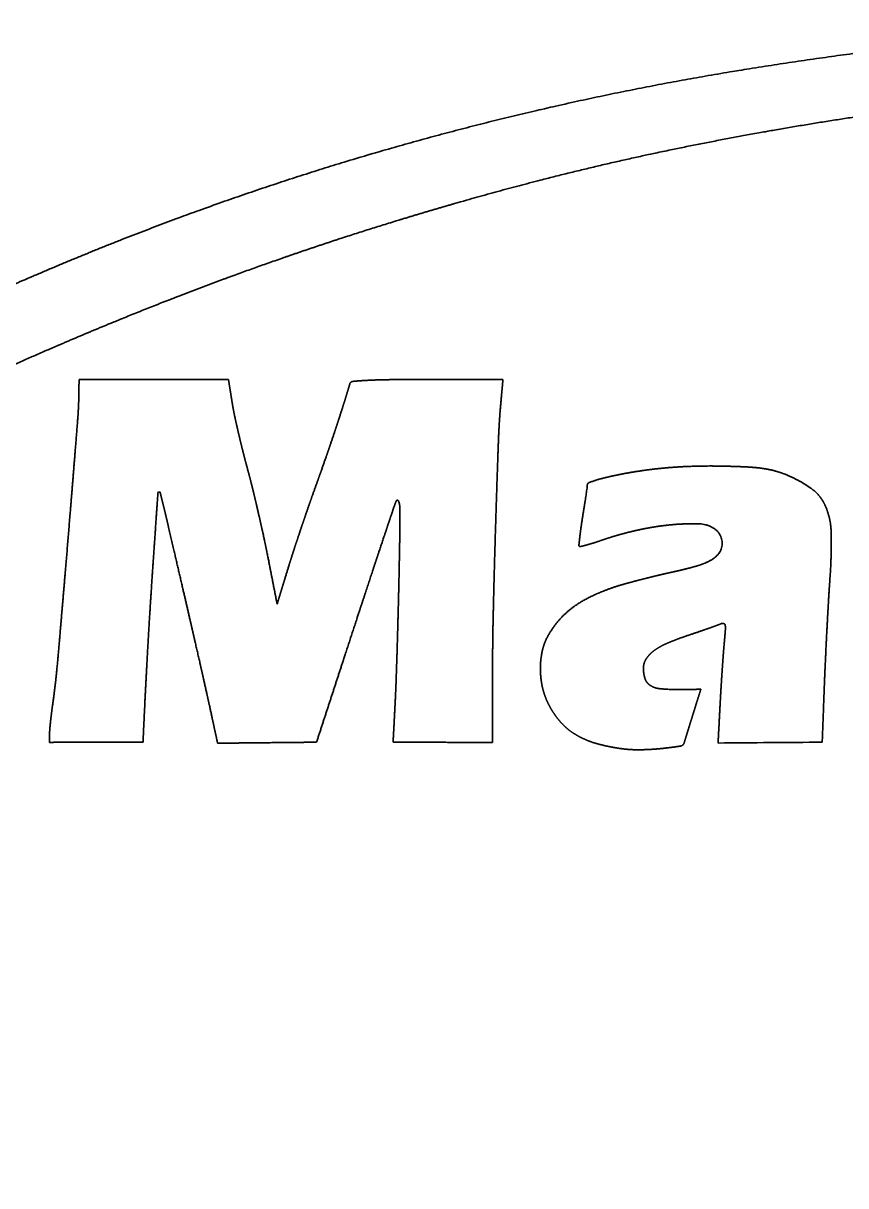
# Model space of a CAD drawing. Extents: x 5997 to 10491, y -672 to 3388.
# Drawn here: x 8628.41 to 8649.63, y 1440.84 to 1470.83 of the extents above; entities that cross this region are included whole.
import ezdxf

# ---------------------------------------------------------------- set-up
doc = ezdxf.new("R2010")
doc.units = 0
doc.header["$LTSCALE"] = 5
doc.layers.add('1', color=7, linetype='CONTINUOUS', true_color=0xffffff)

msp = doc.modelspace()

# ---------------------------------------------------------------- linework, layer by layer
at = {"layer": '1', "color": 7, "linetype": 'Continuous', "lineweight": 35}
for points, weights, degree, knots in [([(8598.434, 1444.694), (8597.026, 1443.953), (8595.584, 1443.278), (8594.112, 1442.672), (8592.614, 1442.135), (8591.356, 1441.684), (8590.066, 1441.334), (8588.751, 1441.087), (8587.422, 1440.944), (8586.218, 1440.814), (8585.005, 1440.794), (8583.795, 1440.882), (8582.599, 1441.078), (8581.383, 1441.278), (8580.187, 1441.581), (8579.022, 1441.985), (8577.896, 1442.486), (8576.993, 1442.889), (8576.121, 1443.355), (8575.284, 1443.882), (8574.487, 1444.467), (8573.632, 1445.094), (8572.815, 1445.771), (8572.037, 1446.493), (8570.508, 1448.088), (8569.758, 1448.959), (8569.055, 1449.869), (8567.692, 1451.838), (8567.026, 1452.891), (8566.405, 1453.971), (8565.718, 1455.291), (8565.607, 1455.506), (8565.496, 1455.721), (8565.314, 1456.081), (8565.243, 1456.225), (8565.173, 1456.37), (8565.057, 1456.621), (8565.009, 1456.725), (8564.962, 1456.831), (8564.916, 1456.936), (8564.909, 1456.952), (8564.912, 1456.97), (8564.928, 1456.981), (8564.945, 1456.981), (8564.952, 1456.981), (8564.959, 1456.979), (8564.964, 1456.974), (8564.968, 1456.969), (8564.983, 1456.945), (8564.999, 1456.922), (8565.014, 1456.899), (8565.046, 1456.846), (8565.063, 1456.818), (8565.08, 1456.788), (8565.115, 1456.725), (8565.134, 1456.69), (8565.152, 1456.656), (8565.343, 1456.281), (8565.525, 1455.945), (8565.717, 1455.615), (8566.182, 1454.862), (8566.452, 1454.437), (8566.728, 1454.015), (8567.3, 1453.162), (8567.596, 1452.731), (8567.898, 1452.305), (8568.468, 1451.519), (8568.738, 1451.161), (8569.016, 1450.808), (8569.498, 1450.22), (8569.7, 1449.982), (8569.908, 1449.749), (8570.388, 1449.232), (8570.659, 1448.947), (8570.932, 1448.664), (8571.478, 1448.112), (8571.751, 1447.842), (8572.026, 1447.574), (8572.503, 1447.121), (8572.706, 1446.938), (8572.915, 1446.76), (8573.672, 1446.151), (8574.232, 1445.735), (8574.807, 1445.339), (8575.953, 1444.614), (8576.526, 1444.288), (8577.112, 1443.987), (8578.288, 1443.449), (8578.877, 1443.213), (8579.476, 1443.004), (8580.684, 1442.647), (8581.293, 1442.498), (8581.907, 1442.38), (8582.781, 1442.256), (8583.036, 1442.228), (8583.291, 1442.209), (8583.881, 1442.183), (8584.215, 1442.173), (8584.549, 1442.169), (8585.22, 1442.169), (8585.556, 1442.174), (8585.892, 1442.185), (8586.491, 1442.212), (8586.753, 1442.232), (8587.015, 1442.26), (8587.755, 1442.363), (8588.232, 1442.444), (8588.707, 1442.54), (8589.661, 1442.763), (8590.14, 1442.89), (8590.615, 1443.031), (8591.595, 1443.353), (8592.1, 1443.533), (8592.6, 1443.727), (8593.652, 1444.167), (8594.207, 1444.411), (8594.756, 1444.665), (8595.832, 1445.186), (8596.359, 1445.451), (8596.882, 1445.723), (8597.952, 1446.299), (8598.499, 1446.602), (8599.043, 1446.911), (8600.191, 1447.583), (8600.796, 1447.945), (8601.397, 1448.314), (8602.701, 1449.132), (8603.405, 1449.58), (8604.106, 1450.032), (8604.957, 1450.589), (8605.111, 1450.69), (8605.265, 1450.79), (8605.643, 1451.038), (8605.867, 1451.184), (8606.091, 1451.331), (8606.564, 1451.64), (8606.811, 1451.802), (8607.059, 1451.964), (8607.544, 1452.281), (8607.781, 1452.436), (8608.018, 1452.591), (8608.487, 1452.898), (8608.719, 1453.05), (8608.95, 1453.202), (8609.415, 1453.506), (8609.648, 1453.658), (8609.881, 1453.81), (8610.317, 1454.096), (8610.521, 1454.229), (8610.725, 1454.362), (8611.054, 1454.578), (8611.18, 1454.66), (8611.305, 1454.742), (8612.049, 1455.228), (8612.671, 1455.628), (8613.296, 1456.022), (8614.629, 1456.846), (8615.335, 1457.278), (8616.044, 1457.706), (8617.454, 1458.544), (8618.154, 1458.955), (8618.857, 1459.362), (8620.159, 1460.106), (8620.76, 1460.441), (8621.364, 1460.77), (8623.913, 1462.129), (8625.889, 1463.099), (8627.896, 1464.002), (8631.9, 1465.644), (8633.897, 1466.378), (8635.92, 1467.037), (8640.034, 1468.21), (8642.123, 1468.724), (8644.23, 1469.161), (8648.592, 1469.9), (8650.844, 1470.21), (8653.105, 1470.45), (8655.74, 1470.647), (8656.108, 1470.669), (8656.477, 1470.687), (8657.455, 1470.721), (8658.065, 1470.74), (8658.674, 1470.757), (8659.891, 1470.788), (8660.498, 1470.801), (8661.106, 1470.813), (8662.043, 1470.828), (8662.374, 1470.827), (8662.704, 1470.822), (8663.136, 1470.807), (8663.239, 1470.804), (8663.341, 1470.801), (8663.592, 1470.793), (8663.74, 1470.788), (8663.889, 1470.783), (8664.202, 1470.773), (8664.366, 1470.768), (8664.53, 1470.763), (8664.851, 1470.753), (8665.007, 1470.748), (8665.164, 1470.743), (8665.32, 1470.738)], [0.500015092018, 0.499396635987, 0.499190483977, 0.499396635987, 0.500015092018, 0.498263956254, 0.497680244333, 0.498263956254, 0.500015092018, 0.497744019302, 0.496986995063, 0.497744019302, 0.500015092018, 0.497961459143, 0.497276914851, 0.497961459143, 0.500015092018, 0.498584335582, 0.498107416769, 0.498584335582, 0.500015092018, 0.499077042123, 0.498764358825, 0.499077042123, 0.49922588698, 0.498962818635, 0.49922588698, 0.499528207669, 0.499365912885, 0.499528207669, 0.500011449634, 0.500010235506, 0.500011449634, 0.499977057121, 0.499964378822, 0.499977057121, 0.500001294978, 0.499996695964, 0.500001294978, 0.500015092018, 0.386712753292, 0.34894530705, 0.386712753292, 0.500015092018, 0.47045901326, 0.460606987007, 0.47045901326, 0.500015092018, 0.499986243204, 0.499976626932, 0.499986243204, 0.499926100691, 0.499896436915, 0.499926100691, 0.499977924217, 0.49996553495, 0.499977924217, 0.499797422663, 0.499724866211, 0.499797422663, 0.499972294638, 0.499958028844, 0.499972294638, 0.499972313137, 0.49995805351, 0.499972313137, 0.499908341706, 0.499872758269, 0.499908341706, 0.499894542529, 0.499854359365, 0.499894542529, 0.499984203194, 0.499973906919, 0.499984203194, 0.499985131368, 0.499975144485, 0.499985131368, 0.499802975035, 0.499732269374, 0.499802975035, 0.499610592236, 0.499475758976, 0.499610592236, 0.499444135613, 0.499253816811, 0.499444135613, 0.499394527897, 0.49918767319, 0.499394527897, 0.499343264405, 0.499119321867, 0.499343264405, 0.49971828652, 0.499619351354, 0.49971828652, 0.499952880869, 0.499932143819, 0.499952880869, 0.499952657618, 0.499931846151, 0.499952657618, 0.499751573329, 0.499663733766, 0.499751573329, 0.499744902186, 0.499654838909, 0.499744902186, 0.499780790234, 0.499702689639, 0.499780790234, 0.49981930117, 0.499754037554, 0.49981930117, 0.499920520795, 0.499888997054, 0.499920520795, 0.49995864075, 0.499939823661, 0.49995864075, 0.49997534645, 0.499962097927, 0.49997534645, 0.499984953077, 0.499974906763, 0.499984953077, 0.500003990457, 0.500000289937, 0.500003990457, 0.500015091753, 0.500015091665, 0.500015091753, 0.500015091986, 0.500015091975, 0.500015091986, 0.500015091986, 0.500015091975, 0.500015091986, 0.500015091977, 0.500015091964, 0.500015091977, 0.50001509189, 0.500015091847, 0.50001509189, 0.50001509189, 0.500015091847, 0.50001509189, 0.500015091905, 0.500015091868, 0.500015091905, 0.500015090218, 0.500015089618, 0.500015090218, 0.499995946501, 0.499989564662, 0.499995946501, 0.500005389901, 0.500002155862, 0.500005389901, 0.500005212903, 0.500001919864, 0.500005212903, 0.499988615256, 0.499979789669, 0.499988615256, 0.499699222064, 0.499593932079, 0.499699222064, 0.499627374955, 0.499498135934, 0.499627374955, 0.499637351183, 0.499511437572, 0.499637351183, 0.499743669724, 0.499653195626, 0.499743669724, 0.499965185453, 0.499948549931, 0.499965185453, 0.500012166166, 0.500011190882, 0.500012166166, 0.500012492753, 0.500011626331, 0.500012492753, 0.499939775553, 0.499914670065, 0.499939775553, 0.500015062249, 0.500015052326, 0.500015062249, 0.500015088573, 0.500015087425, 0.500015088573, 0.500015088573, 0.500015087425, 0.500015088573, 0.500015087505, 0.500015086001, 0.500015087505, 0.500015092018], 4, [0, 0, 0, 0, 0, 0.052615, 0.052615, 0.052615, 0.052615, 0.096648, 0.096648, 0.096648, 0.096648, 0.136399, 0.136399, 0.136399, 0.136399, 0.176651, 0.176651, 0.176651, 0.176651, 0.20885, 0.20885, 0.20885, 0.20885, 0.243326, 0.243326, 0.243326, 0.280631, 0.280631, 0.280631, 0.321024, 0.321024, 0.321024, 0.328876, 0.328876, 0.328876, 0.334094, 0.334094, 0.334094, 0.337829, 0.337829, 0.337829, 0.337829, 0.338263, 0.338263, 0.338263, 0.338263, 0.338425, 0.338425, 0.338425, 0.338425, 0.339082, 0.339082, 0.339082, 0.339877, 0.339877, 0.339877, 0.340797, 0.340797, 0.340797, 0.349798, 0.349798, 0.349798, 0.361674, 0.361674, 0.361674, 0.373998, 0.373998, 0.373998, 0.384566, 0.384566, 0.384566, 0.391924, 0.391924, 0.391924, 0.40119, 0.40119, 0.40119, 0.410228, 0.410228, 0.410228, 0.416679, 0.416679, 0.416679, 0.433096, 0.433096, 0.433096, 0.448579, 0.448579, 0.448579, 0.463469, 0.463469, 0.463469, 0.478143, 0.478143, 0.478143, 0.484146, 0.484146, 0.484146, 0.491976, 0.491976, 0.491976, 0.49985, 0.49985, 0.49985, 0.506014, 0.506014, 0.506014, 0.517338, 0.517338, 0.517338, 0.528929, 0.528929, 0.528929, 0.541458, 0.541458, 0.541458, 0.555608, 0.555608, 0.555608, 0.569392, 0.569392, 0.569392, 0.584007, 0.584007, 0.584007, 0.600484, 0.600484, 0.600484, 0.619974, 0.619974, 0.619974, 0.624268, 0.624268, 0.624268, 0.630528, 0.630528, 0.630528, 0.637452, 0.637452, 0.637452, 0.644067, 0.644067, 0.644067, 0.650541, 0.650541, 0.650541, 0.657041, 0.657041, 0.657041, 0.662731, 0.662731, 0.662731, 0.666237, 0.666237, 0.666237, 0.683504, 0.683504, 0.683504, 0.70285, 0.70285, 0.70285, 0.721822, 0.721822, 0.721822, 0.737896, 0.737896, 0.737896, 0.789283, 0.789283, 0.789283, 0.838907, 0.838907, 0.838907, 0.889061, 0.889061, 0.889061, 0.942026, 0.942026, 0.942026, 0.950622, 0.950622, 0.950622, 0.964834, 0.964834, 0.964834, 0.978983, 0.978983, 0.978983, 0.98668, 0.98668, 0.98668, 0.989063, 0.989063, 0.989063, 0.992526, 0.992526, 0.992526, 0.996351, 0.996351, 0.996351, 1, 1, 1, 1, 1]), ([(8665.32, 1470.738), (8665.698, 1470.726), (8666.077, 1470.712), (8666.454, 1470.694), (8667.279, 1470.65), (8667.726, 1470.625), (8668.172, 1470.597), (8669.051, 1470.538), (8669.484, 1470.507), (8669.917, 1470.475), (8670.68, 1470.414), (8671.011, 1470.384), (8671.341, 1470.351), (8672.57, 1470.216), (8673.47, 1470.113), (8674.369, 1470.005), (8675.97, 1469.805), (8676.672, 1469.711), (8677.372, 1469.609), (8678.759, 1469.392), (8679.446, 1469.278), (8680.131, 1469.157), (8681.663, 1468.868), (8682.51, 1468.704), (8683.356, 1468.535), (8684.635, 1468.272), (8685.07, 1468.18), (8685.503, 1468.085), (8686.411, 1467.881), (8686.886, 1467.771), (8687.36, 1467.66), (8688.279, 1467.439), (8688.725, 1467.331), (8689.17, 1467.223), (8689.623, 1467.111), (8689.633, 1467.105), (8689.635, 1467.094), (8689.634, 1467.077), (8689.629, 1467.067), (8689.619, 1467.063), (8689.585, 1467.061), (8689.56, 1467.062), (8689.535, 1467.064), (8689.51, 1467.068), (8689.387, 1467.087), (8689.265, 1467.107), (8689.142, 1467.126), (8688.875, 1467.17), (8688.732, 1467.193), (8688.588, 1467.217), (8688.281, 1467.27), (8688.117, 1467.299), (8687.953, 1467.328), (8686.328, 1467.618), (8684.863, 1467.859), (8683.395, 1468.08), (8680.464, 1468.481), (8679.002, 1468.659), (8677.537, 1468.818), (8674.642, 1469.09), (8673.213, 1469.204), (8671.783, 1469.297), (8668.989, 1469.438), (8667.625, 1469.484), (8666.261, 1469.508), (8663.274, 1469.509), (8661.651, 1469.477), (8660.029, 1469.411), (8656.816, 1469.214), (8655.226, 1469.082), (8653.638, 1468.915), (8650.524, 1468.519), (8648.997, 1468.291), (8647.477, 1468.028), (8644.523, 1467.449), (8643.093, 1467.13), (8641.671, 1466.773), (8639.504, 1466.169), (8638.751, 1465.949), (8638.001, 1465.722), (8636.523, 1465.254), (8635.795, 1465.013), (8635.07, 1464.764), (8633.624, 1464.246), (8632.901, 1463.977), (8632.183, 1463.7), (8630.729, 1463.118), (8629.993, 1462.814), (8629.261, 1462.501), (8628.062, 1461.974), (8627.595, 1461.76), (8627.132, 1461.54), (8626.017, 1460.988), (8625.364, 1460.66), (8624.713, 1460.329), (8623.399, 1459.652), (8622.736, 1459.306), (8622.074, 1458.956), (8620.898, 1458.325), (8620.385, 1458.041), (8619.874, 1457.752), (8619.308, 1457.423), (8619.248, 1457.389), (8619.189, 1457.354), (8619.06, 1457.279), (8618.99, 1457.238), (8618.92, 1457.198), (8618.782, 1457.118), (8618.713, 1457.078), (8618.645, 1457.038), (8618.52, 1456.965), (8618.464, 1456.933), (8618.408, 1456.9), (8618.154, 1456.753), (8617.957, 1456.638), (8617.76, 1456.523), (8617.392, 1456.308), (8617.222, 1456.208), (8617.051, 1456.108), (8616.745, 1455.926), (8616.608, 1455.845), (8616.472, 1455.764), (8616.262, 1455.639), (8616.189, 1455.594), (8616.117, 1455.548), (8615.924, 1455.425), (8615.803, 1455.349), (8615.682, 1455.272), (8615.425, 1455.11), (8615.289, 1455.024), (8615.153, 1454.939), (8614.846, 1454.747), (8614.676, 1454.641), (8614.506, 1454.534), (8614.107, 1454.286), (8613.878, 1454.143), (8613.649, 1454.001), (8613.269, 1453.765), (8613.119, 1453.672), (8612.969, 1453.578), (8612.657, 1453.383), (8612.496, 1453.282), (8612.334, 1453.18), (8612.022, 1452.984), (8611.871, 1452.889), (8611.721, 1452.794), (8611.462, 1452.63), (8611.352, 1452.56), (8611.243, 1452.49), (8609.956, 1451.663), (8608.776, 1450.909), (8607.595, 1450.157), (8605.619, 1448.904), (8604.823, 1448.406), (8604.023, 1447.913), (8602.605, 1447.05), (8601.986, 1446.681), (8601.364, 1446.318), (8600.168, 1445.633), (8599.594, 1445.314), (8599.015, 1445), (8598.434, 1444.694)], [0.500015092018, 0.5, 0.499994969327, 0.5, 0.500009510771, 0.500007650356, 0.500009510771, 0.50000952079, 0.500007663714, 0.50000952079, 0.499988037297, 0.499979019057, 0.499988037297, 0.500008235801, 0.500005950395, 0.500008235801, 0.499985930954, 0.499976210599, 0.499985930954, 0.499984281737, 0.499974011643, 0.499984281737, 0.500006468202, 0.500003593597, 0.500006468202, 0.50000407511, 0.500000402808, 0.50000407511, 0.500008783555, 0.500006680734, 0.500008783555, 0.500014161744, 0.500013851652, 0.500014161744, 0.500015092018, 0.480157624105, 0.500015092018, 0.500015092018, 0.480157624105, 0.500015092018, 0.498742921006, 0.498318864002, 0.498742921006, 0.500015092018, 0.50001453865, 0.500014354194, 0.50001453865, 0.500012105378, 0.500011109831, 0.500012105378, 0.500013743899, 0.500013294526, 0.500013743899, 0.499962328729, 0.499944740966, 0.499962328729, 0.499959918929, 0.499941527899, 0.499959918929, 0.499956971258, 0.499937597672, 0.499956971258, 0.499936914371, 0.499910855155, 0.499936914371, 0.49989553389, 0.499855681181, 0.49989553389, 0.499882864155, 0.4998387882, 0.499882864155, 0.499874091521, 0.499827091355, 0.499874091521, 0.499823021222, 0.499758997624, 0.499823021222, 0.499977387795, 0.499964819721, 0.499977387795, 0.499971942389, 0.49995755918, 0.499971942389, 0.499972424049, 0.499958201393, 0.499972424049, 0.499979956082, 0.499968244103, 0.499979956082, 0.499951083668, 0.499929747552, 0.499951083668, 0.500006776863, 0.500004005145, 0.500006776863, 0.500006455738, 0.500003576979, 0.500006455738, 0.499978857966, 0.499966779948, 0.499978857966, 0.500015090768, 0.500015090351, 0.500015090768, 0.500015091537, 0.500015091377, 0.500015091537, 0.500015091537, 0.500015091377, 0.500015091537, 0.500015090393, 0.500015089852, 0.500015090393, 0.500014740047, 0.500014622723, 0.500014740047, 0.500014259944, 0.500013982586, 0.500014259944, 0.500014254776, 0.500013975696, 0.500014254776, 0.499989979737, 0.499981608976, 0.499989979737, 0.500014329384, 0.500014075172, 0.500014329384, 0.500014715295, 0.500014589721, 0.500014715295, 0.500014872889, 0.500014799847, 0.500014872889, 0.500015053652, 0.500015040864, 0.500015053652, 0.500014746727, 0.50001463163, 0.500014746727, 0.500014876187, 0.500014804243, 0.500014876187, 0.500014871563, 0.500014798079, 0.500014871563, 0.500013727429, 0.500013272565, 0.500013727429, 0.500014010067, 0.500013649417, 0.500014010067, 0.500004368844, 0.500000794452, 0.500004368844, 0.49999274773, 0.499985299633, 0.49999274773, 0.499976488149, 0.499963620193, 0.499976488149, 0.500015092018], 4, [0, 0, 0, 0, 0, 0.012472, 0.012472, 0.012472, 0.027216, 0.027216, 0.027216, 0.041522, 0.041522, 0.041522, 0.052452, 0.052452, 0.052452, 0.082293, 0.082293, 0.082293, 0.105632, 0.105632, 0.105632, 0.12856, 0.12856, 0.12856, 0.156995, 0.156995, 0.156995, 0.171616, 0.171616, 0.171616, 0.187665, 0.187665, 0.187665, 0.202772, 0.202772, 0.202772, 0.203051, 0.203051, 0.203051, 0.20333, 0.20333, 0.20333, 0.204153, 0.204153, 0.204153, 0.204153, 0.208241, 0.208241, 0.208241, 0.213025, 0.213025, 0.213025, 0.218491, 0.218491, 0.218491, 0.267284, 0.267284, 0.267284, 0.315709, 0.315709, 0.315709, 0.362809, 0.362809, 0.362809, 0.407629, 0.407629, 0.407629, 0.460939, 0.460939, 0.460939, 0.513347, 0.513347, 0.513347, 0.564012, 0.564012, 0.564012, 0.612113, 0.612113, 0.612113, 0.637835, 0.637835, 0.637835, 0.662982, 0.662982, 0.662982, 0.688258, 0.688258, 0.688258, 0.714364, 0.714364, 0.714364, 0.73121, 0.73121, 0.73121, 0.755167, 0.755167, 0.755167, 0.779704, 0.779704, 0.779704, 0.798939, 0.798939, 0.798939, 0.801196, 0.801196, 0.801196, 0.803839, 0.803839, 0.803839, 0.806444, 0.806444, 0.806444, 0.808573, 0.808573, 0.808573, 0.816059, 0.816059, 0.816059, 0.822538, 0.822538, 0.822538, 0.827743, 0.827743, 0.827743, 0.830555, 0.830555, 0.830555, 0.835245, 0.835245, 0.835245, 0.840522, 0.840522, 0.840522, 0.847096, 0.847096, 0.847096, 0.855945, 0.855945, 0.855945, 0.861741, 0.861741, 0.861741, 0.868012, 0.868012, 0.868012, 0.873832, 0.873832, 0.873832, 0.87809, 0.87809, 0.87809, 0.924005, 0.924005, 0.924005, 0.954813, 0.954813, 0.954813, 0.978439, 0.978439, 0.978439, 1, 1, 1, 1, 1]), ([(8629.083, 1452.278), (8629.083, 1452.332), (8629.084, 1452.385), (8629.084, 1452.438), (8629.085, 1452.521), (8629.086, 1452.55), (8629.088, 1452.579), (8629.094, 1452.657), (8629.099, 1452.706), (8629.104, 1452.755), (8629.115, 1452.86), (8629.121, 1452.917), (8629.128, 1452.973), (8629.142, 1453.086), (8629.149, 1453.142), (8629.157, 1453.199), (8629.205, 1453.535), (8629.24, 1453.814), (8629.269, 1454.095), (8629.36, 1455.141), (8629.426, 1455.906), (8629.491, 1456.671), (8629.619, 1458.215), (8629.682, 1458.994), (8629.745, 1459.773), (8629.825, 1460.776), (8629.837, 1460.999), (8629.843, 1461.223), (8629.844, 1461.495), (8629.845, 1461.542), (8629.845, 1461.59), (8629.845, 1461.637)], [0.500081319505, 0.500081319505, 0.500081319505, 0.500081319505, 0.499887259167, 0.499822572388, 0.499887259167, 0.500070880144, 0.500067400358, 0.500070880144, 0.500070230607, 0.500066534307, 0.500070230607, 0.500070765593, 0.500067247623, 0.500070765593, 0.499985784556, 0.499953939573, 0.499985784556, 0.500080786906, 0.500080609374, 0.500080786906, 0.500080975828, 0.50008086127, 0.500080975828, 0.499900893272, 0.499840751195, 0.499900893272, 0.500081319505, 0.500081319505, 0.500081319505, 0.500081319505], 4, [0, 0, 0, 0, 0, 0.022731, 0.022731, 0.022731, 0.035178, 0.035178, 0.035178, 0.056106, 0.056106, 0.056106, 0.080223, 0.080223, 0.080223, 0.104538, 0.104538, 0.104538, 0.2246, 0.2246, 0.2246, 0.551619, 0.551619, 0.551619, 0.884414, 0.884414, 0.884414, 0.979727, 0.979727, 0.979727, 1, 1, 1, 1, 1]), ([(8634.958, 1455.843), (8635.028, 1456.075), (8635.099, 1456.307), (8635.17, 1456.539), (8635.274, 1456.882), (8635.309, 1456.992), (8635.344, 1457.102), (8635.426, 1457.353), (8635.472, 1457.494), (8635.519, 1457.635), (8635.616, 1457.923), (8635.666, 1458.07), (8635.717, 1458.217), (8635.813, 1458.495), (8635.859, 1458.625), (8635.906, 1458.756), (8636.017, 1459.064), (8636.081, 1459.242), (8636.144, 1459.421), (8636.266, 1459.771), (8636.325, 1459.942), (8636.383, 1460.113), (8636.494, 1460.447), (8636.547, 1460.608), (8636.599, 1460.77), (8636.698, 1461.082), (8636.745, 1461.231), (8636.791, 1461.381), (8636.835, 1461.532), (8636.842, 1461.555), (8636.858, 1461.574), (8636.88, 1461.585), (8636.904, 1461.587), (8636.997, 1461.596), (8637.091, 1461.604), (8637.185, 1461.61), (8637.422, 1461.622), (8637.565, 1461.628), (8637.707, 1461.631), (8638.094, 1461.635), (8638.338, 1461.637), (8638.582, 1461.637), (8639.315, 1461.637), (8639.805, 1461.637), (8640.294, 1461.637), (8640.784, 1461.637)], [0.500081319505, 0.500081319505, 0.500081319505, 0.500081319505, 0.500069234303, 0.500065205903, 0.500069234303, 0.500078599965, 0.500077693452, 0.500078599965, 0.500078648724, 0.500077758464, 0.500078648724, 0.500075962426, 0.500074176734, 0.500075962426, 0.500077002918, 0.500075564056, 0.500077002918, 0.500075650302, 0.500073760568, 0.500075650302, 0.500074949669, 0.500072826391, 0.500074949669, 0.50007090298, 0.500067430805, 0.50007090298, 0.500081319505, 0.457152479581, 0.442842866273, 0.457152479581, 0.500081319505, 0.500034232473, 0.500018536796, 0.500034232473, 0.500022325348, 0.50000266063, 0.500022325348, 0.500078388425, 0.500077411398, 0.500078388425, 0.500081319505, 0.500081319505, 0.500081319505, 0.500081319505], 4, [0, 0, 0, 0, 0, 0.100872, 0.100872, 0.100872, 0.148796, 0.148796, 0.148796, 0.210544, 0.210544, 0.210544, 0.275131, 0.275131, 0.275131, 0.332617, 0.332617, 0.332617, 0.411325, 0.411325, 0.411325, 0.48653, 0.48653, 0.48653, 0.557228, 0.557228, 0.557228, 0.622351, 0.622351, 0.622351, 0.622351, 0.631505, 0.631505, 0.631505, 0.631505, 0.667279, 0.667279, 0.667279, 0.721484, 0.721484, 0.721484, 0.814081, 0.814081, 0.814081, 1, 1, 1, 1, 1]), ([(8640.784, 1461.637), (8640.771, 1461.495), (8640.758, 1461.352), (8640.745, 1461.209), (8640.709, 1460.819), (8640.691, 1460.571), (8640.677, 1460.323), (8640.647, 1459.512), (8640.628, 1458.949), (8640.61, 1458.387), (8640.575, 1457.249), (8640.559, 1456.674), (8640.545, 1456.099), (8640.523, 1455.115), (8640.517, 1454.706), (8640.514, 1454.296), (8640.513, 1453.484), (8640.513, 1453.081), (8640.513, 1452.678), (8640.513, 1452.275)], [0.500081319505, 0.500081319505, 0.500081319505, 0.500081319505, 0.499986253858, 0.499954565309, 0.499986253858, 0.500080108743, 0.500079705155, 0.500080108743, 0.500079248564, 0.50007855825, 0.500079248564, 0.500066395338, 0.500061420616, 0.500066395338, 0.500081319505, 0.500081319505, 0.500081319505, 0.500081319505], 4, [0, 0, 0, 0, 0, 0.061268, 0.061268, 0.061268, 0.167308, 0.167308, 0.167308, 0.407697, 0.407697, 0.407697, 0.653221, 0.653221, 0.653221, 0.827957, 0.827957, 0.827957, 1, 1, 1, 1, 1]), ([(8633.8, 1461.024), (8633.812, 1460.946), (8633.826, 1460.869), (8633.841, 1460.792), (8633.88, 1460.606), (8633.904, 1460.497), (8633.929, 1460.388), (8633.982, 1460.16), (8634.01, 1460.04), (8634.039, 1459.921), (8634.097, 1459.689), (8634.126, 1459.576), (8634.156, 1459.464), (8634.221, 1459.229), (8634.253, 1459.105), (8634.285, 1458.982), (8634.353, 1458.705), (8634.39, 1458.551), (8634.426, 1458.398), (8634.498, 1458.087), (8634.534, 1457.929), (8634.569, 1457.772), (8634.633, 1457.478), (8634.662, 1457.341), (8634.69, 1457.205), (8634.777, 1456.762), (8634.837, 1456.455), (8634.897, 1456.149), (8634.958, 1455.843)], [0.500081319505, 0.5, 0.499972893498, 0.5, 0.50007102132, 0.500067588592, 0.50007102132, 0.500071193063, 0.500067817582, 0.500071193063, 0.500067314987, 0.500062646815, 0.500067314987, 0.500061212903, 0.500054510702, 0.500061212903, 0.500075663764, 0.500073778518, 0.500075663764, 0.500075724145, 0.500073859025, 0.500075724145, 0.500067901483, 0.500063428809, 0.500067901483, 0.500081319505, 0.500081319505, 0.500081319505, 0.500081319505], 4, [0, 0, 0, 0, 0, 0.058959, 0.058959, 0.058959, 0.143203, 0.143203, 0.143203, 0.23572, 0.23572, 0.23572, 0.323362, 0.323362, 0.323362, 0.419324, 0.419324, 0.419324, 0.538237, 0.538237, 0.538237, 0.659857, 0.659857, 0.659857, 0.764877, 0.764877, 0.764877, 1, 1, 1, 1, 1]), ([(8645.889, 1453.646), (8645.822, 1453.433), (8645.756, 1453.22), (8645.663, 1452.922), (8645.636, 1452.838), (8645.587, 1452.678), (8645.563, 1452.602), (8645.52, 1452.463), (8645.501, 1452.399), (8645.475, 1452.314), (8645.469, 1452.293), (8645.463, 1452.271), (8645.449, 1452.222), (8645.412, 1452.188), (8645.361, 1452.181), (8645.195, 1452.155), (8645.028, 1452.134), (8644.682, 1452.099), (8644.504, 1452.089), (8644.174, 1452.084), (8644.023, 1452.092), (8643.634, 1452.141), (8643.398, 1452.19), (8643.167, 1452.256), (8642.977, 1452.311), (8642.797, 1452.392), (8642.63, 1452.497), (8642.477, 1452.593), (8642.341, 1452.713), (8642.227, 1452.852), (8642.104, 1453.001), (8642.002, 1453.165), (8641.922, 1453.34), (8641.864, 1453.47), (8641.82, 1453.605), (8641.793, 1453.744), (8641.764, 1453.891), (8641.749, 1454.04), (8641.75, 1454.19), (8641.75, 1454.335), (8641.766, 1454.48), (8641.796, 1454.623), (8641.823, 1454.751), (8641.867, 1454.875), (8641.928, 1454.991), (8642.04, 1455.203), (8642.184, 1455.395), (8642.357, 1455.562), (8642.535, 1455.733), (8642.736, 1455.877), (8642.956, 1455.989), (8643.241, 1456.136), (8643.539, 1456.253), (8643.847, 1456.341), (8644.306, 1456.471), (8644.768, 1456.586), (8645.43, 1456.73), (8645.624, 1456.78), (8645.817, 1456.836), (8645.942, 1456.873), (8646.061, 1456.925), (8646.174, 1456.991), (8646.251, 1457.037), (8646.318, 1457.098), (8646.369, 1457.172), (8646.415, 1457.239), (8646.44, 1457.317), (8646.44, 1457.398), (8646.44, 1457.437), (8646.435, 1457.476), (8646.427, 1457.514), (8646.42, 1457.55), (8646.408, 1457.585), (8646.391, 1457.618), (8646.375, 1457.65), (8646.356, 1457.68), (8646.332, 1457.707), (8646.308, 1457.735), (8646.281, 1457.759), (8646.251, 1457.78), (8646.131, 1457.865), (8645.992, 1457.911), (8645.845, 1457.914), (8645.595, 1457.921), (8645.345, 1457.912), (8644.799, 1457.857), (8644.504, 1457.808), (8643.907, 1457.672), (8643.606, 1457.586), (8643.243, 1457.46), (8643.176, 1457.438), (8643.049, 1457.398), (8642.991, 1457.381), (8642.882, 1457.352), (8642.833, 1457.34), (8642.783, 1457.328), (8642.773, 1457.325), (8642.762, 1457.328), (8642.755, 1457.336), (8642.746, 1457.344), (8642.743, 1457.354), (8642.744, 1457.366), (8642.751, 1457.438), (8642.759, 1457.51), (8642.777, 1457.666), (8642.788, 1457.75), (8642.814, 1457.932), (8642.829, 1458.03), (8642.86, 1458.225), (8642.876, 1458.324), (8642.905, 1458.508), (8642.918, 1458.593), (8642.943, 1458.753), (8642.954, 1458.826), (8642.967, 1458.914), (8642.968, 1458.927), (8642.968, 1458.941), (8642.968, 1458.953), (8642.974, 1458.962), (8642.985, 1458.967), (8643.022, 1458.982), (8643.059, 1458.997), (8643.144, 1459.028), (8643.191, 1459.043), (8643.295, 1459.073), (8643.351, 1459.088), (8643.645, 1459.158), (8643.884, 1459.207), (8644.37, 1459.288), (8644.617, 1459.321), (8645.12, 1459.371), (8645.376, 1459.388), (8645.902, 1459.407), (8646.171, 1459.408), (8646.644, 1459.399), (8646.847, 1459.392), (8647.185, 1459.377), (8647.318, 1459.365), (8647.554, 1459.335), (8647.657, 1459.316), (8647.857, 1459.265), (8647.955, 1459.234), (8648.05, 1459.197)], [0.501887191048, 0.501887191048, 0.501887191048, 0.501887004491, 0.501887004491, 0.501886847988, 0.501886847988, 0.501887039427, 0.501887039427, 0.50184462263, 0.50184462263, 0.501887191048, 0.447603017743, 0.447603017743, 0.501887191048, 0.501780732287, 0.501780732287, 0.501586171587, 0.501586171587, 0.501056674294, 0.501056674294, 0.500880669267, 0.500880669267, 0.501887191048, 0.498573989443, 0.498573989443, 0.501887191048, 0.497622453974, 0.497622453974, 0.501887191048, 0.499006549409, 0.499006549409, 0.501887191048, 0.49964599676, 0.49964599676, 0.501887191048, 0.500243282357, 0.500243282357, 0.501887191048, 0.5001655275, 0.5001655275, 0.501887191048, 0.498650663739, 0.498650663739, 0.501887191048, 0.497626157021, 0.497626157021, 0.501887191048, 0.498325309685, 0.498325309685, 0.501887191048, 0.500257066466, 0.500257066466, 0.501887191048, 0.501722074711, 0.501722074711, 0.501674638675, 0.501674638675, 0.501887191048, 0.499333258851, 0.499333258851, 0.501887191048, 0.494090420158, 0.494090420158, 0.501887191048, 0.486656175241, 0.486656175241, 0.501887191048, 0.500057456067, 0.500057456067, 0.501887191048, 0.499314068797, 0.499314068797, 0.501887191048, 0.499147279781, 0.499147279781, 0.501887191048, 0.499355161867, 0.499355161867, 0.501887191048, 0.487695335097, 0.487695335097, 0.501887191048, 0.501212401319, 0.501212401319, 0.501244392351, 0.501244392351, 0.501394465991, 0.501394465991, 0.501853125867, 0.501853125867, 0.501802989307, 0.501802989307, 0.501867489895, 0.501867489895, 0.501887191048, 0.459026114263, 0.459026114263, 0.501887191048, 0.469439786433, 0.469439786433, 0.501887191048, 0.501882639522, 0.501882639522, 0.501851375715, 0.501851375715, 0.501872821352, 0.501872821352, 0.501886478353, 0.501886478353, 0.501885581265, 0.501885581265, 0.501886942045, 0.501886942045, 0.501040834087, 0.501040834087, 0.501887191048, 0.446486140644, 0.446486140644, 0.501887191048, 0.501792997924, 0.501792997924, 0.501681003631, 0.501681003631, 0.501804751178, 0.501804751178, 0.501682994764, 0.501682994764, 0.50170270855, 0.50170270855, 0.501714959581, 0.501714959581, 0.501756879714, 0.501756879714, 0.501862308002, 0.501862308002, 0.501606988977, 0.501606988977, 0.501298225028, 0.501298225028, 0.501229562386, 0.501229562386, 0.501887191048], 3, [0, 0, 0, 0, 0.037072, 0.037072, 0.05167, 0.05167, 0.064857, 0.064857, 0.075928, 0.075928, 0.079599, 0.079599, 0.079599, 0.087122, 0.087122, 0.087122, 0.112008, 0.112008, 0.13846, 0.13846, 0.160734, 0.160734, 0.19621, 0.19621, 0.19621, 0.225091, 0.225091, 0.225091, 0.251312, 0.251312, 0.251312, 0.279111, 0.279111, 0.279111, 0.299518, 0.299518, 0.299518, 0.320927, 0.320927, 0.320927, 0.341709, 0.341709, 0.341709, 0.360314, 0.360314, 0.360314, 0.394024, 0.394024, 0.394024, 0.428489, 0.428489, 0.428489, 0.473033, 0.473033, 0.473033, 0.539264, 0.539264, 0.567156, 0.567156, 0.567156, 0.585148, 0.585148, 0.585148, 0.597444, 0.597444, 0.597444, 0.608172, 0.608172, 0.608172, 0.613302, 0.613302, 0.613302, 0.618128, 0.618128, 0.618128, 0.622803, 0.622803, 0.622803, 0.627516, 0.627516, 0.627516, 0.645979, 0.645979, 0.645979, 0.677369, 0.677369, 0.714906, 0.714906, 0.7541, 0.7541, 0.763024, 0.763024, 0.77069, 0.77069, 0.777089, 0.777089, 0.777089, 0.778328, 0.778328, 0.778328, 0.779547, 0.779547, 0.779547, 0.787314, 0.787314, 0.796401, 0.796401, 0.806994, 0.806994, 0.817654, 0.817654, 0.82695, 0.82695, 0.834932, 0.834932, 0.836391, 0.836391, 0.836391, 0.837505, 0.837505, 0.837505, 0.841314, 0.841314, 0.846043, 0.846043, 0.851558, 0.851558, 0.874791, 0.874791, 0.898411, 0.898411, 0.922807, 0.922807, 0.948357, 0.948357, 0.967732, 0.967732, 0.980419, 0.980419, 0.990306, 0.990306, 1, 1, 1, 1]), ([(8648.05, 1459.197), (8648.293, 1459.103), (8648.522, 1458.979), (8648.735, 1458.828), (8648.898, 1458.713), (8649.025, 1458.557), (8649.104, 1458.373), (8649.199, 1458.156), (8649.249, 1457.925), (8649.253, 1457.688), (8649.261, 1457.291), (8649.25, 1456.895), (8649.208, 1456.314), (8649.196, 1456.129), (8649.171, 1455.704), (8649.158, 1455.465), (8649.132, 1454.975), (8649.12, 1454.725), (8649.098, 1454.252), (8649.088, 1454.029), (8649.06, 1453.298), (8649.041, 1452.79), (8649.022, 1452.282)], [0.501887191048, 0.499370936317, 0.499370936317, 0.501887191048, 0.489566992235, 0.489566992235, 0.501887191048, 0.495504369294, 0.495504369294, 0.501887191048, 0.501546630413, 0.501546630413, 0.501880140266, 0.501880140266, 0.501885610195, 0.501885610195, 0.501885638862, 0.501885638862, 0.501884086244, 0.501884086244, 0.501887191048, 0.501887191048, 0.501887191048], 3, [0, 0, 0, 0, 0.107626, 0.107626, 0.107626, 0.188423, 0.188423, 0.188423, 0.282617, 0.282617, 0.282617, 0.440308, 0.440308, 0.514189, 0.514189, 0.609448, 0.609448, 0.709116, 0.709116, 0.797855, 0.797855, 1, 1, 1, 1]), ([(8633.421, 1452.255), (8633.377, 1452.46), (8633.333, 1452.664), (8633.288, 1452.869), (8633.21, 1453.233), (8633.175, 1453.393), (8633.139, 1453.552), (8633.056, 1453.922), (8633.009, 1454.131), (8632.961, 1454.341), (8632.843, 1454.856), (8632.773, 1455.161), (8632.703, 1455.466), (8632.516, 1456.274), (8632.399, 1456.778), (8632.283, 1457.281), (8632.145, 1457.873), (8632.124, 1457.963), (8632.103, 1458.052), (8632.064, 1458.218), (8632.045, 1458.295), (8632.026, 1458.371), (8631.99, 1458.514), (8631.973, 1458.581), (8631.957, 1458.648), (8631.94, 1458.715), (8631.938, 1458.721), (8631.936, 1458.727), (8631.932, 1458.732), (8631.928, 1458.736), (8631.923, 1458.741), (8631.915, 1458.745), (8631.906, 1458.745), (8631.892, 1458.74), (8631.886, 1458.734), (8631.882, 1458.726), (8631.848, 1458.238), (8631.815, 1457.756), (8631.782, 1457.275), (8631.714, 1456.29), (8631.682, 1455.786), (8631.651, 1455.283), (8631.593, 1454.26), (8631.565, 1453.742), (8631.54, 1453.224), (8631.511, 1452.599), (8631.506, 1452.493), (8631.501, 1452.388), (8631.496, 1452.282)], [0.500081319505, 0.500081319505, 0.500081319505, 0.500081319505, 0.500079003587, 0.500078231614, 0.500079003587, 0.500080850917, 0.500080694721, 0.500080850917, 0.500081141868, 0.500081082655, 0.500081141868, 0.50008130899, 0.500081305486, 0.50008130899, 0.500079934835, 0.500079473279, 0.500079934835, 0.500077783814, 0.500076605251, 0.500077783814, 0.500081175297, 0.500081127227, 0.500081175297, 0.500081319505, 0.491089790857, 0.488092614642, 0.491089790857, 0.500081319505, 0.500081319505, 0.491654756838, 0.500081319505, 0.500081319505, 0.491654756838, 0.500081319505, 0.500081256482, 0.500081235474, 0.500081256482, 0.500077263326, 0.500075911266, 0.500077263326, 0.50007788939, 0.500076746018, 0.50007788939, 0.500081319505, 0.500081319505, 0.500081319505, 0.500081319505], 4, [0, 0, 0, 0, 0, 0.064129, 0.064129, 0.064129, 0.114321, 0.114321, 0.114321, 0.180221, 0.180221, 0.180221, 0.276292, 0.276292, 0.276292, 0.434669, 0.434669, 0.434669, 0.462878, 0.462878, 0.462878, 0.486976, 0.486976, 0.486976, 0.508167, 0.508167, 0.508167, 0.508167, 0.510031, 0.510031, 0.510031, 0.510031, 0.512226, 0.512226, 0.512226, 0.514422, 0.514422, 0.514422, 0.659742, 0.659742, 0.659742, 0.811759, 0.811759, 0.811759, 0.968091, 0.968091, 0.968091, 1, 1, 1, 1, 1]), ([(8637.949, 1452.282), (8637.963, 1452.536), (8637.976, 1452.79), (8637.989, 1453.044), (8638.009, 1453.432), (8638.015, 1453.566), (8638.021, 1453.701), (8638.033, 1454.045), (8638.04, 1454.255), (8638.047, 1454.465), (8638.061, 1454.912), (8638.067, 1455.149), (8638.074, 1455.387), (8638.086, 1455.857), (8638.092, 1456.091), (8638.097, 1456.324), (8638.109, 1456.883), (8638.115, 1457.208), (8638.121, 1457.533), (8638.128, 1457.986), (8638.128, 1458.114), (8638.125, 1458.243), (8638.12, 1458.371), (8638.119, 1458.407), (8638.113, 1458.442), (8638.101, 1458.476), (8638.084, 1458.508), (8638.08, 1458.515), (8638.073, 1458.521), (8638.064, 1458.524), (8638.048, 1458.523), (8638.039, 1458.52), (8638.033, 1458.512), (8638.009, 1458.452), (8637.989, 1458.399), (8637.969, 1458.345), (8637.879, 1458.075), (8637.806, 1457.858), (8637.734, 1457.642), (8637.576, 1457.169), (8637.491, 1456.914), (8637.407, 1456.658), (8637.227, 1456.113), (8637.132, 1455.824), (8637.037, 1455.534), (8636.7, 1454.504), (8636.458, 1453.763), (8636.216, 1453.023), (8635.974, 1452.282)], [0.500081319505, 0.500081319505, 0.500081319505, 0.500081319505, 0.500072573673, 0.500069658396, 0.500072573673, 0.500080632602, 0.500080403634, 0.500080632602, 0.50008062083, 0.500080387938, 0.50008062083, 0.500080544367, 0.500080285988, 0.500080544367, 0.500080641947, 0.500080416095, 0.500080641947, 0.499993194616, 0.499963819653, 0.499993194616, 0.500081319505, 0.493802048338, 0.491708957949, 0.493802048338, 0.500081319505, 0.500081319505, 0.491825721419, 0.500081319505, 0.500081319505, 0.491825721419, 0.500081319505, 0.499979335957, 0.499945341442, 0.499979335957, 0.500081211839, 0.500081175951, 0.500081211839, 0.50008092339, 0.500080791352, 0.50008092339, 0.500081127893, 0.500081064022, 0.500081127893, 0.500081319505, 0.500081319505, 0.500081319505, 0.500081319505], 4, [0, 0, 0, 0, 0, 0.079691, 0.079691, 0.079691, 0.121803, 0.121803, 0.121803, 0.187598, 0.187598, 0.187598, 0.262002, 0.262002, 0.262002, 0.335143, 0.335143, 0.335143, 0.437017, 0.437017, 0.437017, 0.477222, 0.477222, 0.477222, 0.477222, 0.488293, 0.488293, 0.488293, 0.488293, 0.49078, 0.49078, 0.49078, 0.493268, 0.493268, 0.493268, 0.51085, 0.51085, 0.51085, 0.581485, 0.581485, 0.581485, 0.664816, 0.664816, 0.664816, 0.758957, 0.758957, 0.758957, 1, 1, 1, 1, 1]), ([(8646.334, 1452.26), (8646.353, 1452.603), (8646.371, 1452.945), (8646.397, 1453.431), (8646.405, 1453.576), (8646.423, 1453.871), (8646.433, 1454.021), (8646.452, 1454.307), (8646.462, 1454.443), (8646.479, 1454.671), (8646.487, 1454.764), (8646.506, 1454.969), (8646.516, 1455.081), (8646.524, 1455.194), (8646.527, 1455.232), (8646.524, 1455.271), (8646.516, 1455.308), (8646.511, 1455.329), (8646.494, 1455.343), (8646.472, 1455.345), (8646.443, 1455.346), (8646.414, 1455.341), (8646.387, 1455.329), (8646.355, 1455.315), (8646.322, 1455.302), (8646.214, 1455.263), (8646.14, 1455.236), (8645.977, 1455.179), (8645.888, 1455.148), (8645.705, 1455.085), (8645.61, 1455.053), (8645.339, 1454.962), (8645.166, 1454.896), (8644.996, 1454.823), (8644.878, 1454.771), (8644.766, 1454.706), (8644.663, 1454.629), (8644.587, 1454.572), (8644.524, 1454.502), (8644.474, 1454.422), (8644.43, 1454.351), (8644.408, 1454.271), (8644.408, 1454.188), (8644.408, 1454.095), (8644.422, 1454.003), (8644.452, 1453.914), (8644.475, 1453.845), (8644.52, 1453.787), (8644.581, 1453.748), (8644.656, 1453.7), (8644.74, 1453.671), (8644.829, 1453.662), (8644.975, 1453.647), (8645.122, 1453.64), (8645.476, 1453.643), (8645.682, 1453.645), (8645.889, 1453.646)], [0.501887191048, 0.501887191048, 0.501887191048, 0.501884757473, 0.501884757473, 0.501885309091, 0.501885309091, 0.501885291093, 0.501885291093, 0.501869942681, 0.501869942681, 0.501872022942, 0.501872022942, 0.501887191048, 0.498129089392, 0.498129089392, 0.501887191048, 0.434549406622, 0.434549406622, 0.501887191048, 0.49281094013, 0.49281094013, 0.501887191048, 0.501715131243, 0.501715131243, 0.501884744695, 0.501884744695, 0.501883712386, 0.501883712386, 0.50188485099, 0.50188485099, 0.501595152603, 0.501595152603, 0.501887191048, 0.499526315594, 0.499526315594, 0.501887191048, 0.496096578114, 0.496096578114, 0.501887191048, 0.489154234588, 0.489154234588, 0.501887191048, 0.497625628111, 0.497625628111, 0.501887191048, 0.482422874905, 0.482422874905, 0.501887191048, 0.492921177246, 0.492921177246, 0.501887191048, 0.501385977408, 0.501385977408, 0.501887191048, 0.501887191048, 0.501887191048], 3, [0, 0, 0, 0, 0.155949, 0.155949, 0.221713, 0.221713, 0.290356, 0.290356, 0.352292, 0.352292, 0.394531, 0.394531, 0.44586, 0.44586, 0.44586, 0.463293, 0.463293, 0.463293, 0.4718, 0.4718, 0.4718, 0.483057, 0.483057, 0.483057, 0.496734, 0.496734, 0.52701, 0.52701, 0.56301, 0.56301, 0.60147, 0.60147, 0.672487, 0.672487, 0.672487, 0.721833, 0.721833, 0.721833, 0.757438, 0.757438, 0.757438, 0.788035, 0.788035, 0.788035, 0.822096, 0.822096, 0.822096, 0.847726, 0.847726, 0.847726, 0.878297, 0.878297, 0.878297, 0.928883, 0.928883, 1, 1, 1, 1])]:
    msp.add_rational_spline(points, weights, degree=degree, knots=knots, dxfattribs=at)
for points, degree, knots in [([(8629.845, 1461.637), (8630.327, 1461.637), (8630.809, 1461.637), (8631.291, 1461.637), (8632.255, 1461.637), (8632.737, 1461.637), (8633.219, 1461.637), (8633.701, 1461.637)], 4, [0, 0, 0, 0, 0, 0.5, 0.5, 0.5, 1, 1, 1, 1, 1]), ([(8631.496, 1452.282), (8631.194, 1452.281), (8630.893, 1452.281), (8630.591, 1452.28), (8629.988, 1452.28), (8629.686, 1452.279), (8629.385, 1452.279), (8629.083, 1452.278)], 4, [0, 0, 0, 0, 0, 0.5, 0.5, 0.5, 1, 1, 1, 1, 1]), ([(8635.974, 1452.282), (8635.655, 1452.278), (8635.335, 1452.275), (8635.016, 1452.272), (8634.378, 1452.265), (8634.059, 1452.262), (8633.74, 1452.259), (8633.421, 1452.255)], 4, [0, 0, 0, 0, 0, 0.5, 0.5, 0.5, 1, 1, 1, 1, 1]), ([(8640.513, 1452.275), (8640.192, 1452.276), (8639.872, 1452.277), (8639.552, 1452.278), (8638.911, 1452.279), (8638.59, 1452.28), (8638.27, 1452.281), (8637.949, 1452.282)], 4, [0, 0, 0, 0, 0, 0.5, 0.5, 0.5, 1, 1, 1, 1, 1]), ([(8649.022, 1452.282), (8648.574, 1452.278), (8648.126, 1452.275), (8647.23, 1452.268), (8646.782, 1452.264), (8646.334, 1452.26)], 3, [0, 0, 0, 0, 0.5, 0.5, 1, 1, 1, 1])]:
    msp.add_open_spline(points, degree=degree, knots=knots, dxfattribs=at)
msp.add_open_spline([(8633.701, 1461.637), (8633.726, 1461.484), (8633.75, 1461.331), (8633.775, 1461.177), (8633.8, 1461.024)], degree=4, dxfattribs=at)

doc.saveas('drawing.dxf')
